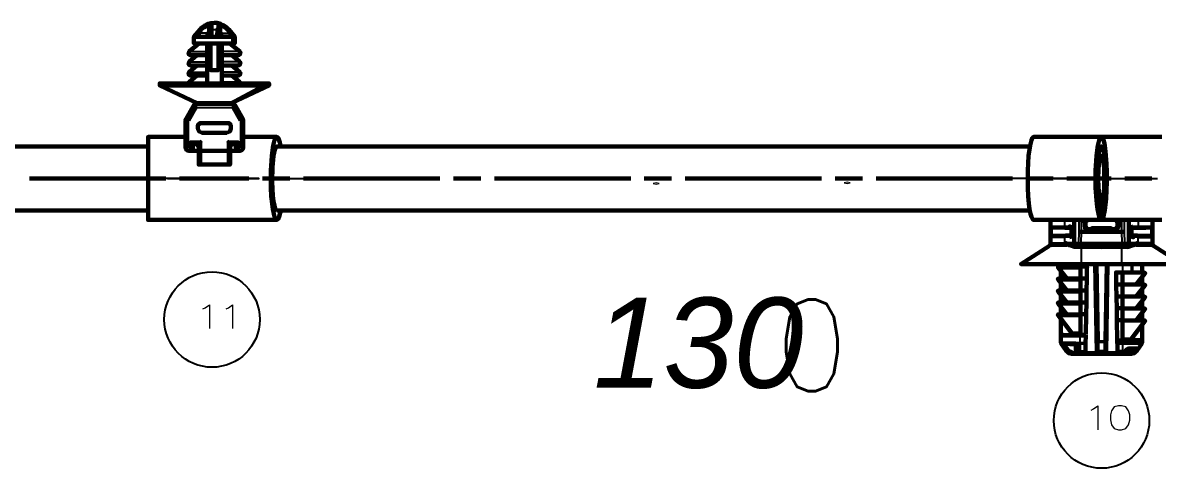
# Model space of a CAD drawing. Extents: x 0 to 174, y 0 to 33.
# Drawn here: x 61.283 to 64.563, y 8.082 to 9.368 of the extents above; entities that cross this region are included whole.
import ezdxf
from ezdxf.enums import TextEntityAlignment as Align

# ---------------------------------------------------------------- set-up
doc = ezdxf.new("R2010")
doc.units = 0
doc.layers.add('PDF2_문자', color=7, linetype='Continuous')
doc.layers.add('PDF2_형상', color=157, linetype='Continuous', true_color=0x405f80)
doc.layers.add('YOLO_TEXT', color=3, linetype='Continuous', true_color=0x008230)
doc.styles.add('OCR_LATIN', font='txt.shx')
doc.styles.add('PDF LucidaHandwriting Italic', font='ariali.ttf')

msp = doc.modelspace()

# ---------------------------------------------------------------- linework, layer by layer
at = {"layer": 'PDF2_형상', "lineweight": 70}
for points in [[(61.7954, 9.3485), (61.7779, 9.3276), (61.7779, 9.3083), (61.8886, 9.3083), (61.8958, 9.3083), (61.8958, 9.3276), (61.8783, 9.3485)], [(61.7963, 9.3485), (61.7814, 9.3311), (61.7803, 9.3292), (61.7801, 9.3283), (61.7803, 9.3281), (61.7806, 9.3278), (61.7812, 9.3276)], [(61.8783, 9.3486), (61.8714, 9.3554), (61.8633, 9.361), (61.8543, 9.365), (61.8449, 9.3674), (61.8368, 9.3679), (61.8271, 9.3669), (61.8176, 9.3643), (61.8089, 9.3601), (61.801, 9.3543), (61.7954, 9.3486)], [(61.8136, 9.3276), (61.8146, 9.3279), (61.8151, 9.3283), (61.8161, 9.3299), (61.8171, 9.3332), (61.8175, 9.3374), (61.8229, 9.3374), (61.8233, 9.3374), (61.8175, 9.3374), (61.8168, 9.3319), (61.8163, 9.3304), (61.8153, 9.3286), (61.8136, 9.3276), (61.8174, 9.3285), (61.8204, 9.3306), (61.8226, 9.3336), (61.8233, 9.3374), (61.8233, 9.3449), (61.8233, 9.3574), (61.8232, 9.3583), (61.8228, 9.359), (61.8221, 9.3594), (61.8217, 9.3594), (61.8197, 9.3589), (61.8175, 9.3574)], [(61.8172, 9.3276), (61.821, 9.3281), (61.825, 9.3292), (61.8285, 9.3311), (61.8282, 9.3485), (61.8282, 9.3626), (61.8247, 9.3608), (61.8236, 9.3592), (61.8233, 9.3574)], [(61.8231, 9.3585), (61.8235, 9.359), (61.8236, 9.3592)], [(61.8564, 9.3276), (61.851, 9.3283), (61.8453, 9.3311), (61.8456, 9.3485), (61.849, 9.3472), (61.85, 9.3461), (61.8504, 9.3449)], [(61.8456, 9.3626), (61.849, 9.3608), (61.85, 9.3592), (61.8504, 9.3574)], [(61.8503, 9.3583), (61.8503, 9.3586), (61.8506, 9.3589), (61.8508, 9.3589)], [(61.86, 9.3276), (61.8564, 9.3285), (61.8532, 9.3306), (61.8511, 9.3336), (61.8504, 9.3374), (61.8504, 9.3449), (61.8504, 9.3574), (61.8507, 9.3588), (61.8514, 9.3593), (61.8521, 9.3594), (61.8542, 9.3588)], [(61.8774, 9.3485), (61.8922, 9.3311), (61.8933, 9.3292), (61.8935, 9.3283), (61.8933, 9.3281), (61.8931, 9.3278), (61.8925, 9.3276)], [(61.8958, 9.3276), (61.8951, 9.3276), (61.8925, 9.3276), (61.8886, 9.3276), (61.8564, 9.3276), (61.8453, 9.3276), (61.8285, 9.3276), (61.8172, 9.3276), (61.7812, 9.3276), (61.7785, 9.3276), (61.7779, 9.3276)], [(61.8453, 9.3311), (61.8465, 9.3315), (61.8481, 9.3324), (61.8493, 9.3338), (61.8501, 9.3356), (61.8504, 9.3374), (61.8508, 9.3374), (61.8561, 9.3374), (61.8565, 9.3332), (61.8575, 9.3299), (61.8586, 9.3283), (61.8592, 9.3279), (61.86, 9.3276), (61.8583, 9.3286), (61.8574, 9.3304), (61.8568, 9.3319), (61.8561, 9.3374)], [(61.7921, 9.3083), (61.7635, 9.2844), (61.7622, 9.2769), (61.7672, 9.2742), (61.8154, 9.2742)], [(61.8156, 9.2742), (61.8156, 9.2814), (61.8156, 9.2844), (61.8156, 9.3083)], [(61.8485, 9.3083), (61.8485, 9.2311), (61.8253, 9.2311), (61.8253, 9.3083)], [(61.8581, 9.3083), (61.8581, 9.2844), (61.8581, 9.2778), (61.8581, 9.2753), (61.8581, 9.2742), (61.8581, 9.2743)], [(61.8583, 9.2742), (61.9064, 9.2742), (61.9121, 9.279), (61.9101, 9.2844), (61.8815, 9.3083)], [(61.7864, 9.2742), (61.7635, 9.2549), (61.7622, 9.2475), (61.7672, 9.2447), (61.8154, 9.2447)], [(61.8156, 9.2447), (61.8156, 9.2521), (61.8156, 9.2549), (61.8156, 9.2743)], [(61.8581, 9.2742), (61.8581, 9.2549), (61.8581, 9.2483), (61.8581, 9.2457), (61.8581, 9.2447), (61.8581, 9.2254), (61.8581, 9.2189), (61.8581, 9.2163), (61.8581, 9.2151), (61.8581, 9.2153), (61.8581, 9.196)], [(61.8583, 9.2447), (61.9064, 9.2447), (61.9121, 9.2496), (61.9101, 9.2549), (61.8872, 9.2742)], [(61.7615, 9.1925), (61.7635, 9.196), (61.7864, 9.2151)], [(61.7864, 9.2447), (61.7635, 9.2254), (61.7622, 9.2181), (61.7672, 9.2151), (61.8154, 9.2151)], [(61.8156, 9.2153), (61.8156, 9.2151), (61.8156, 9.2153), (61.8156, 9.2254), (61.8156, 9.2449)], [(61.8156, 9.196), (61.8156, 9.2154)], [(61.8583, 9.2151), (61.9064, 9.2151), (61.9121, 9.22), (61.9101, 9.2254), (61.8872, 9.2447)], [(61.9121, 9.1925), (61.9101, 9.196), (61.8872, 9.2151)], [(61.8861, 9.1353), (61.9946, 9.1868), (61.9946, 9.1925), (61.9753, 9.1925), (61.6792, 9.1925), (61.6792, 9.1868), (61.7875, 9.1353)], [(61.6792, 9.1868), (61.9753, 9.1868), (61.9946, 9.1868)], [(61.761, 9.0136), (61.7547, 9.0143), (61.754, 9.0146), (61.7539, 9.0149), (61.7538, 9.015), (61.7538, 9.0213), (61.7538, 9.0271), (61.7538, 9.0765), (61.7538, 9.0858), (61.755, 9.0907), (61.7753, 9.1258), (61.7781, 9.1304), (61.7786, 9.1313), (61.7864, 9.1353), (61.8874, 9.1353), (61.8883, 9.1353), (61.8957, 9.1304), (61.8983, 9.1258), (61.9186, 9.0907), (61.92, 9.0858), (61.92, 9.0765), (61.92, 9.0271), (61.92, 9.0213), (61.92, 9.015)], [(61.7617, 9.0868), (61.7821, 9.1219), (61.7826, 9.1226), (61.7838, 9.1231)], [(61.89, 9.1231), (61.8908, 9.1228), (61.8917, 9.1219), (61.9119, 9.0868)], [(61.7538, 9.0381), (61.6451, 9.0381), (61.6451, 8.7988), (61.8368, 8.7988), (62.0171, 8.7988)], [(61.7614, 9.0271), (61.7538, 9.0271), (61.7538, 9.0213), (61.7614, 9.0213)], [(61.7694, 9.0213), (61.7672, 9.0213), (61.7678, 9.0136)], [(61.7818, 9.0174), (61.7808, 9.0174), (61.7779, 9.0165), (61.7757, 9.0144), (61.775, 9.0115), (61.7757, 9.0144), (61.7779, 9.0165), (61.7808, 9.0174), (61.7782, 9.0187), (61.7754, 9.0169), (61.7736, 9.0142), (61.7749, 9.0118), (61.775, 9.0115), (61.775, 9.0078)], [(61.9083, 8.9981), (61.9047, 8.9987), (61.9017, 9.0008), (61.8994, 9.004), (61.8987, 9.0078), (61.8987, 9.0115), (61.9001, 9.0142), (61.8983, 9.0169), (61.8956, 9.0187), (61.8932, 9.0175), (61.8929, 9.0174), (61.8919, 9.0174), (61.8882, 9.0167), (61.8851, 9.0146), (61.8831, 9.0114), (61.8822, 9.0078), (61.8822, 8.9583), (61.8746, 8.9583), (61.7992, 8.9583), (61.7914, 8.9583), (61.7914, 9.0078), (61.7901, 9.0125), (61.7865, 9.0161), (61.7818, 9.0174), (61.7992, 9.0251)], [(61.8919, 9.0174), (61.8746, 9.0251)], [(61.9042, 9.0213), (61.9064, 9.0213), (61.906, 9.0136)], [(62.0283, 8.8262), (62.0282, 8.826), (62.0242, 8.8087), (62.0206, 8.8011), (62.019, 8.7994), (62.0182, 8.7989), (62.0174, 8.7988), (62.0167, 8.7988), (62.0158, 8.799), (62.015, 8.7996), (62.0131, 8.8019), (62.0106, 8.8075), (62.0081, 8.8158), (62.0054, 8.8293), (62.0032, 8.8461), (62.0012, 8.8675), (62.0001, 8.8911), (62, 8.941), (62.0025, 8.9839), (62.0064, 9.0132), (62.0106, 9.0293), (62.014, 9.0362), (62.0156, 9.0376), (62.0164, 9.0381), (62.0171, 9.0381), (61.92, 9.0381)], [(62.0283, 9.0106), (62.0258, 9.0222), (62.0232, 9.0308), (62.021, 9.0353), (62.019, 9.0374), (62.0171, 9.0381)], [(64.5733, 9.0381), (64.3986, 9.0381), (64.2029, 9.0381), (64.2021, 9.0381), (64.2014, 9.0376), (64.1997, 9.0362), (64.1962, 9.0293), (64.1922, 9.0132), (64.1882, 8.9839), (64.1857, 8.941), (64.1858, 8.8911), (64.1871, 8.8675), (64.1889, 8.8461), (64.1911, 8.8293), (64.1939, 8.8158), (64.1962, 8.8075), (64.1989, 8.8019), (64.2007, 8.7996), (64.2029, 8.7988), (64.3986, 8.7988), (64.5733, 8.7988)], [(61.645, 9.0106), (59.6736, 9.0106)], [(61.7538, 9.015), (61.7538, 9.0078), (61.7547, 9.0035), (61.7574, 9.0001), (61.7603, 8.9986), (61.7633, 8.9981), (61.7647, 8.9981), (61.7653, 8.9981), (61.7688, 8.9986), (61.7718, 9.0006), (61.7742, 9.0038), (61.775, 9.0078), (61.775, 9.0076), (61.7749, 9.0075), (61.7747, 9.0074), (61.7742, 9.0072), (61.7693, 9.0067), (61.7678, 9.0136), (61.7736, 9.0142)], [(61.7538, 9.0078), (61.7538, 9.0076), (61.7538, 9.0075), (61.754, 9.0074), (61.7544, 9.0072), (61.7593, 9.0067)], [(61.7653, 8.9981), (61.7653, 9.0011)], [(61.8987, 9.0078), (61.8987, 9.0076), (61.8987, 9.0075), (61.8989, 9.0074), (61.8994, 9.0072), (61.9043, 9.0067), (61.906, 9.0136), (61.9001, 9.0142)], [(61.9143, 9.0067), (61.9192, 9.0072), (61.9197, 9.0074), (61.9199, 9.0075), (61.92, 9.0076), (61.92, 9.0078), (61.9189, 9.0032), (61.9157, 8.9997), (61.9122, 8.9982), (61.9103, 8.9981), (61.909, 8.9981), (61.9083, 8.9981), (61.9083, 8.9985), (61.9083, 9.0011)], [(61.9126, 9.0136), (61.919, 9.0143), (61.9197, 9.0146), (61.9199, 9.0149), (61.92, 9.015), (61.92, 9.0078)], [(62.0171, 9.0106), (62.0164, 9.0104), (62.0157, 9.0101), (62.0143, 9.0085), (62.0111, 9.0011), (62.0076, 8.9835), (62.0046, 8.9521), (62.0038, 8.9097), (62.0044, 8.8881), (62.0058, 8.8682), (62.0078, 8.8524), (62.0101, 8.8399), (62.0122, 8.8326), (62.0142, 8.8285), (62.0157, 8.8268), (62.0171, 8.8262)], [(64.1917, 9.0106), (62.0172, 9.0106)], [(59.6736, 8.8262), (61.645, 8.8262)], [(62.0172, 8.8262), (64.1917, 8.8262)], [(64.2488, 8.7236), (64.166, 8.671), (64.3396, 8.671), (64.4576, 8.671), (64.6313, 8.671), (64.5485, 8.7236), (64.5463, 8.7278), (64.5463, 8.7329), (64.5463, 8.7961), (64.5458, 8.7988)], [(64.2514, 8.7988), (64.251, 8.7961), (64.251, 8.7329), (64.251, 8.7278), (64.2486, 8.7236)], [(64.3403, 8.7325), (64.3403, 8.7261), (64.3403, 8.7251), (64.3397, 8.7251), (64.3394, 8.7251), (64.3393, 8.7251), (64.3282, 8.7251), (64.3276, 8.7251), (64.3247, 8.7257), (64.3221, 8.7274), (64.3204, 8.7299), (64.3199, 8.7329), (64.3199, 8.7988)], [(64.4774, 8.7988), (64.4774, 8.7329), (64.4763, 8.729), (64.4735, 8.7261), (64.4696, 8.7251), (64.469, 8.7251), (64.4579, 8.7251), (64.4569, 8.7251), (64.3403, 8.7251)], [(64.3607, 8.7988), (64.3535, 8.7942), (64.3524, 8.7899), (64.3524, 8.781), (64.3565, 8.7735), (64.3612, 8.7722), (64.3687, 8.7722), (64.3697, 8.7731), (64.3697, 8.7733), (64.3699, 8.7739), (64.3703, 8.7743), (64.3707, 8.7746), (64.3712, 8.7747), (64.426, 8.7747), (64.4265, 8.7746), (64.4269, 8.7743), (64.4274, 8.7739), (64.4275, 8.7733), (64.4275, 8.7731), (64.4285, 8.7722), (64.436, 8.7722), (64.4435, 8.7764), (64.4449, 8.781), (64.4443, 8.7776), (64.4432, 8.7756), (64.4406, 8.7722), (64.4379, 8.7686), (64.436, 8.7643)], [(64.4449, 8.781), (64.4449, 8.7899), (64.4407, 8.7974), (64.4365, 8.7988)], [(64.2511, 8.7714), (64.2514, 8.7797), (64.2515, 8.7806), (64.2517, 8.781), (64.2521, 8.7812), (64.2528, 8.7788), (64.2544, 8.7771), (64.2569, 8.7764)], [(64.2558, 8.7714), (64.256, 8.7746), (64.2563, 8.7757), (64.2564, 8.7761), (64.2567, 8.7763), (64.2569, 8.7764), (64.2949, 8.7757), (64.2944, 8.7757), (64.2936, 8.7764), (64.2929, 8.7775), (64.2924, 8.7806)], [(64.3067, 8.7486), (64.3101, 8.75), (64.3117, 8.7526), (64.3128, 8.7586), (64.3121, 8.7586), (64.3122, 8.7586), (64.3169, 8.7586), (64.3164, 8.7565), (64.315, 8.7549), (64.3129, 8.7539), (64.3104, 8.7535), (64.2949, 8.7532), (64.271, 8.7528), (64.2599, 8.7526), (64.2569, 8.7526)], [(64.2949, 8.7757), (64.3104, 8.7754), (64.3093, 8.7757), (64.3082, 8.7764), (64.3071, 8.7782), (64.3067, 8.7803), (64.3101, 8.7789), (64.3117, 8.7763), (64.3128, 8.7704), (64.3124, 8.7704), (64.3122, 8.7704), (64.3121, 8.7704), (64.3169, 8.7704), (64.3163, 8.7728), (64.3143, 8.7744), (64.3104, 8.7754)], [(64.3121, 8.7704), (64.3121, 8.7586)], [(64.3188, 8.7586), (64.3194, 8.7503), (64.3197, 8.749), (64.3197, 8.7489), (64.3199, 8.7489)], [(64.3332, 8.7643), (64.3364, 8.7642), (64.3411, 8.764), (64.4561, 8.764), (64.4607, 8.7642), (64.464, 8.7643)], [(64.3612, 8.7643), (64.3588, 8.7696), (64.3571, 8.7718), (64.3542, 8.7753), (64.3531, 8.7774), (64.3524, 8.781)], [(64.3687, 8.7722), (64.3689, 8.7722), (64.369, 8.7722), (64.4281, 8.7722), (64.4285, 8.7722)], [(64.3986, 8.7703), (64.3854, 8.7703), (64.3854, 8.7722)], [(64.4132, 8.7722), (64.4132, 8.7703), (64.4122, 8.7703), (64.4111, 8.7703), (64.4096, 8.7703), (64.405, 8.7703), (64.4019, 8.7703), (64.3986, 8.7703), (64.3986, 8.7722)], [(64.4019, 8.7703), (64.4019, 8.7722)], [(64.405, 8.7703), (64.405, 8.7722)], [(64.4096, 8.7703), (64.4096, 8.7722)], [(64.4111, 8.7703), (64.4111, 8.7722)], [(64.4122, 8.7703), (64.4122, 8.7722)], [(64.4785, 8.7703), (64.4778, 8.7788), (64.4775, 8.7799), (64.4775, 8.78), (64.4774, 8.78)], [(64.4904, 8.7803), (64.4871, 8.7789), (64.4856, 8.7763), (64.4844, 8.7704), (64.485, 8.7704), (64.4803, 8.7704), (64.4807, 8.7724), (64.4822, 8.774), (64.4843, 8.775), (64.4867, 8.7754), (64.5024, 8.7757), (64.5254, 8.7761), (64.5336, 8.7763), (64.5388, 8.7763), (64.5403, 8.7764)], [(64.5024, 8.7532), (64.4867, 8.7535), (64.4879, 8.7532), (64.489, 8.7525), (64.4901, 8.7508), (64.4904, 8.7486), (64.4871, 8.75), (64.4856, 8.7526), (64.4844, 8.7586), (64.4849, 8.7586), (64.485, 8.7586), (64.4851, 8.7586), (64.4803, 8.7586), (64.481, 8.7561), (64.4829, 8.7544), (64.4867, 8.7535)], [(64.4851, 8.7586), (64.4851, 8.7704)], [(64.5414, 8.7575), (64.5413, 8.7543), (64.541, 8.7532), (64.5407, 8.7528), (64.5406, 8.7526), (64.5403, 8.7526), (64.5024, 8.7532), (64.5028, 8.7532), (64.5036, 8.7526), (64.5043, 8.7515), (64.5049, 8.7483)], [(64.3197, 8.7168), (64.3211, 8.7212), (64.321, 8.724), (64.3201, 8.7257), (64.3122, 8.7278), (64.3001, 8.7297), (64.2924, 8.7329)], [(64.2993, 8.7278), (64.2999, 8.7289), (64.3001, 8.7297), (64.3001, 8.7281), (64.2999, 8.7264), (64.2992, 8.7249), (64.2983, 8.7236)], [(64.3201, 8.7257), (64.3201, 8.7258), (64.3203, 8.7258), (64.3233, 8.7258), (64.3239, 8.7258), (64.3242, 8.7258), (64.3243, 8.7258), (64.3244, 8.7258)], [(64.3282, 8.7251), (64.3247, 8.7261), (64.3222, 8.729), (64.3212, 8.7329)], [(64.3986, 8.7161), (64.3986, 8.7251)], [(64.4569, 8.7251), (64.4569, 8.7325)], [(64.4576, 8.7251), (64.4576, 8.721), (64.4576, 8.7167)], [(64.469, 8.7251), (64.4717, 8.7257), (64.4739, 8.7274), (64.4754, 8.7299), (64.476, 8.7329)], [(64.4728, 8.7258), (64.4737, 8.7258), (64.4769, 8.7258), (64.4771, 8.7258), (64.4771, 8.7257), (64.4769, 8.7257)], [(64.4775, 8.7168), (64.4761, 8.7212), (64.4763, 8.724), (64.4769, 8.7257), (64.4861, 8.7281), (64.4971, 8.7297), (64.4971, 8.7281), (64.4974, 8.7264), (64.4989, 8.7236)], [(64.5049, 8.7329), (64.4971, 8.7297)], [(64.5451, 8.7476), (64.5444, 8.7501), (64.5428, 8.7519), (64.5403, 8.7526)], [(64.5408, 8.7529), (64.5413, 8.7525)], [(64.3376, 8.6636), (64.2742, 8.6636), (64.2737, 8.6635), (64.2733, 8.6633), (64.2731, 8.6631), (64.2729, 8.6626), (64.2728, 8.6624), (64.2728, 8.6618), (64.2732, 8.6611)], [(64.2981, 8.6292), (64.2732, 8.6611), (64.3376, 8.6611)], [(64.2815, 8.671), (64.2815, 8.6636)], [(64.3561, 8.6296), (64.3567, 8.6615), (64.3568, 8.6642), (64.3376, 8.6642), (64.3376, 8.6615), (64.3376, 8.6296), (64.3376, 8.6271), (64.3376, 8.5951), (64.3376, 8.5926), (64.3376, 8.5607), (64.3376, 8.5582), (64.3376, 8.5263), (64.3376, 8.5238), (64.3376, 8.4712), (64.3376, 8.4699)], [(64.3818, 8.671), (64.3857, 8.4494), (64.3857, 8.4481), (64.3861, 8.4232), (64.3861, 8.4194), (64.3865, 8.4182), (64.3874, 8.4169), (64.389, 8.4158), (64.3911, 8.4156)], [(64.411, 8.4194), (64.4111, 8.4232), (64.4115, 8.4481), (64.4115, 8.4494), (64.4154, 8.671)], [(64.5157, 8.6464), (64.5157, 8.671)], [(64.3376, 8.6292), (64.2742, 8.6292), (64.2737, 8.629), (64.2733, 8.6289), (64.2731, 8.6286), (64.2729, 8.6282), (64.2728, 8.6278), (64.2728, 8.6274), (64.2732, 8.6267)], [(64.2981, 8.5947), (64.2732, 8.6267), (64.3376, 8.6267)], [(64.2815, 8.6504), (64.2815, 8.6292)], [(64.3556, 8.5951), (64.3561, 8.6271), (64.3561, 8.6296), (64.3376, 8.6296)], [(64.4442, 8.4526), (64.4442, 8.454), (64.4432, 8.5065), (64.4432, 8.509), (64.4426, 8.541), (64.4425, 8.5435), (64.4596, 8.5435), (64.4596, 8.5754), (64.4596, 8.5779), (64.4596, 8.6099), (64.4596, 8.6124), (64.4596, 8.6443), (64.4596, 8.6469), (64.4408, 8.6469), (64.4408, 8.6443), (64.4414, 8.6124)], [(64.4992, 8.6119), (64.524, 8.6439), (64.5243, 8.6442), (64.5244, 8.6446), (64.5244, 8.645), (64.5243, 8.6454), (64.524, 8.6458), (64.5237, 8.6461), (64.5235, 8.6463), (64.5231, 8.6464), (64.4596, 8.6464)], [(64.5157, 8.6119), (64.5157, 8.6332)], [(64.3376, 8.5947), (64.2742, 8.5947), (64.2737, 8.5946), (64.2733, 8.5944), (64.2731, 8.5942), (64.2729, 8.5938), (64.2728, 8.5933), (64.2728, 8.5929), (64.2732, 8.5922)], [(64.2981, 8.5603), (64.2732, 8.5922), (64.3376, 8.5922)], [(64.2815, 8.616), (64.2815, 8.5947)], [(64.355, 8.5607), (64.3556, 8.5926), (64.3556, 8.5951), (64.3376, 8.5951)], [(64.4596, 8.6124), (64.4414, 8.6124), (64.4414, 8.6099), (64.4419, 8.5779)], [(64.4992, 8.5775), (64.524, 8.6094), (64.5243, 8.6097), (64.5244, 8.6101), (64.5244, 8.6106), (64.5243, 8.611), (64.524, 8.6114), (64.5237, 8.6117), (64.5231, 8.6119), (64.4596, 8.6119)], [(64.5157, 8.5775), (64.5157, 8.5987)], [(64.3376, 8.5603), (64.2742, 8.5603), (64.2737, 8.5601), (64.2733, 8.56), (64.2731, 8.5597), (64.2729, 8.5593), (64.2728, 8.5589), (64.2728, 8.5585), (64.2732, 8.5578)], [(64.2815, 8.5815), (64.2815, 8.5603)], [(64.3543, 8.5263), (64.3549, 8.5582), (64.355, 8.5607), (64.3376, 8.5607)], [(64.4596, 8.5779), (64.4419, 8.5779), (64.4419, 8.5754), (64.4425, 8.5435)], [(64.4992, 8.5431), (64.524, 8.575), (64.5243, 8.5753), (64.5244, 8.5757), (64.5244, 8.5761), (64.5243, 8.5765), (64.524, 8.5769), (64.5237, 8.5772), (64.5231, 8.5775), (64.4596, 8.5775)], [(64.5157, 8.5431), (64.5157, 8.5643)], [(64.2981, 8.5258), (64.2732, 8.5578), (64.3376, 8.5578)], [(64.2815, 8.5471), (64.2815, 8.5258)], [(64.4596, 8.5435), (64.4596, 8.541), (64.4596, 8.509), (64.4432, 8.509)], [(64.4992, 8.5086), (64.524, 8.5406), (64.5243, 8.5408), (64.5244, 8.5412), (64.5244, 8.5417), (64.5243, 8.5421), (64.524, 8.5425), (64.5237, 8.5428), (64.5231, 8.5431), (64.4596, 8.5431)], [(64.5157, 8.5086), (64.5157, 8.5299)], [(64.3376, 8.5258), (64.2742, 8.5258), (64.2737, 8.5257), (64.2733, 8.5256), (64.2731, 8.5253), (64.2729, 8.5249), (64.2728, 8.5244), (64.2728, 8.524), (64.2732, 8.5233)], [(64.3376, 8.4707), (64.3137, 8.4706), (64.3136, 8.4712), (64.3133, 8.4718), (64.2732, 8.5233), (64.3376, 8.5233)], [(64.3236, 8.4399), (64.3244, 8.4392), (64.3253, 8.4378), (64.3258, 8.4358), (64.3258, 8.4233), (64.3258, 8.4203), (64.3258, 8.4185), (64.3258, 8.4171), (64.3261, 8.4151), (64.3272, 8.4136), (64.3287, 8.4125), (64.3307, 8.4121), (64.321, 8.4121), (64.3144, 8.4121), (64.3124, 8.4121), (64.3035, 8.4143), (64.2963, 8.4206), (64.2828, 8.4397), (64.2815, 8.444), (64.2815, 8.5126)], [(64.3533, 8.4699), (64.3533, 8.4712), (64.3543, 8.5238), (64.3543, 8.5263), (64.3376, 8.5263)], [(64.4596, 8.509), (64.4596, 8.5065), (64.4596, 8.454), (64.4596, 8.4526)], [(64.4596, 8.4535), (64.4835, 8.4533), (64.4839, 8.4546), (64.524, 8.5061), (64.5243, 8.5064), (64.5244, 8.5068), (64.5244, 8.5072), (64.5243, 8.5076), (64.524, 8.5081), (64.5237, 8.5083), (64.5235, 8.5085), (64.5231, 8.5086), (64.4596, 8.5086)], [(64.5157, 8.4954), (64.5157, 8.444), (64.5144, 8.4397), (64.501, 8.4206), (64.494, 8.4144), (64.4849, 8.4121), (64.4828, 8.4121), (64.4763, 8.4121), (64.4689, 8.4121)], [(64.3533, 8.4653), (64.3367, 8.4653), (64.285, 8.4653), (64.2842, 8.4665), (64.2838, 8.4701), (64.2818, 8.4701), (64.2822, 8.4644), (64.2828, 8.4633), (64.2835, 8.4647), (64.2842, 8.4651), (64.285, 8.4653), (64.2839, 8.4682), (64.2838, 8.4701), (64.2818, 8.4701)], [(64.2835, 8.4654), (64.2857, 8.4658)], [(64.3096, 8.4657), (64.3097, 8.4654), (64.3097, 8.4653), (64.3099, 8.4653), (64.3096, 8.4657), (64.3078, 8.4701)], [(64.3094, 8.4657), (64.311, 8.4656)], [(64.3125, 8.4682), (64.3124, 8.4671), (64.3118, 8.4661), (64.3108, 8.4656), (64.3099, 8.4653)], [(64.4665, 8.4121), (64.4669, 8.4146), (64.4671, 8.4161), (64.4701, 8.4174), (64.4711, 8.4186), (64.4714, 8.42), (64.4714, 8.4171), (64.4708, 8.4146), (64.469, 8.4128), (64.4665, 8.4121), (64.4606, 8.4121), (64.4449, 8.4121), (64.416, 8.4121), (64.4106, 8.4121), (64.4078, 8.4125), (64.4071, 8.4129), (64.4064, 8.4139), (64.4061, 8.4156), (64.4064, 8.4139), (64.4071, 8.4129), (64.4079, 8.4124), (64.4106, 8.4121), (64.3867, 8.4121), (64.3894, 8.4125), (64.3901, 8.4129), (64.3908, 8.4139), (64.3911, 8.4156), (64.3908, 8.4139), (64.3901, 8.4129), (64.3892, 8.4124), (64.3867, 8.4121), (64.3813, 8.4121), (64.3524, 8.4121), (64.3524, 8.4124), (64.3525, 8.4206), (64.3528, 8.4397), (64.3529, 8.444), (64.3532, 8.4633), (64.3533, 8.4653), (64.3533, 8.4682)], [(64.2978, 8.4206), (64.2885, 8.4332), (64.2844, 8.4397)], [(64.3144, 8.4171), (64.3097, 8.4176), (64.3053, 8.4197), (64.3015, 8.4233), (64.2924, 8.436), (64.2882, 8.4393)], [(64.2903, 8.441), (64.3208, 8.4407), (64.3206, 8.4408), (64.3204, 8.441), (64.3201, 8.4414), (64.3197, 8.4425), (64.3194, 8.4457)], [(64.3208, 8.4407), (64.3236, 8.4399), (64.3235, 8.44), (64.3235, 8.4401), (64.3236, 8.4406), (64.3253, 8.444)], [(64.3244, 8.4392), (64.3246, 8.439), (64.325, 8.4389), (64.3257, 8.439), (64.3272, 8.4397), (64.3289, 8.4376), (64.3299, 8.4351), (64.3301, 8.4329), (64.3274, 8.4337), (64.3264, 8.4344), (64.326, 8.4351), (64.3258, 8.4358)], [(64.3301, 8.4329), (64.33, 8.4206)], [(64.3906, 8.4496), (64.3857, 8.4494)], [(64.3906, 8.4454), (64.3871, 8.4461), (64.3861, 8.4471), (64.3857, 8.4481)], [(64.4442, 8.4525), (64.4442, 8.4496), (64.4606, 8.4496), (64.5122, 8.4496), (64.5129, 8.4508), (64.5135, 8.4543), (64.5154, 8.4543), (64.5135, 8.4543), (64.5132, 8.4524), (64.5122, 8.4496), (64.5131, 8.4493), (64.5138, 8.449), (64.5144, 8.4475), (64.5153, 8.451), (64.5154, 8.4543)], [(64.4442, 8.4496), (64.4443, 8.4475), (64.4443, 8.444), (64.4444, 8.4397), (64.4447, 8.4206), (64.4449, 8.4157), (64.4449, 8.4139), (64.4449, 8.4128), (64.4449, 8.4124), (64.4449, 8.4122), (64.4449, 8.4121)], [(64.4874, 8.4496), (64.4862, 8.4497), (64.4854, 8.4504), (64.4849, 8.4514), (64.4846, 8.4525)], [(64.4876, 8.4499), (64.4874, 8.4496), (64.4875, 8.4496), (64.4876, 8.4499), (64.4894, 8.4544)], [(64.5153, 8.4506), (64.515, 8.4518), (64.5143, 8.4526)], [(64.3524, 8.4121), (64.3367, 8.4121), (64.3307, 8.4121), (64.3301, 8.4156), (64.33, 8.4206), (64.3272, 8.4213), (64.3264, 8.4221), (64.326, 8.4226), (64.3258, 8.4233)], [(64.3261, 8.4153), (64.3279, 8.4131), (64.3306, 8.4122)], [(64.384, 8.4169), (64.3813, 8.4171)], [(64.391, 8.4206), (64.3879, 8.4211), (64.3868, 8.4218), (64.3863, 8.4228), (64.3861, 8.4232)], [(64.416, 8.4171), (64.4132, 8.4169)], [(64.4668, 8.4121), (64.4685, 8.4125), (64.4708, 8.4147), (64.4714, 8.4165)], [(64.4714, 8.42), (64.4717, 8.4217), (64.4715, 8.4214), (64.471, 8.4208), (64.4701, 8.4206), (64.4678, 8.4206), (64.4685, 8.4219), (64.471, 8.4247), (64.474, 8.4264), (64.4778, 8.4271), (64.4772, 8.4257), (64.4769, 8.4253), (64.4765, 8.425), (64.4763, 8.425)], [(64.4717, 8.4217), (64.4725, 8.4231), (64.4746, 8.4246), (64.4763, 8.425), (64.4914, 8.4251), (64.4967, 8.4251), (64.4975, 8.4251), (64.4978, 8.425), (64.4979, 8.4249), (64.4981, 8.4246), (64.4981, 8.4244), (64.4978, 8.424), (64.4965, 8.4226), (64.4956, 8.4218), (64.4925, 8.4201), (64.4869, 8.4175), (64.4828, 8.4171)], [(64.4778, 8.4271), (64.5003, 8.4272)], [(64.4967, 8.4251), (64.4988, 8.4257), (64.5003, 8.4272), (64.501, 8.4271), (64.5014, 8.4269), (64.5017, 8.4265), (64.5017, 8.4261), (64.5015, 8.4249), (64.5004, 8.4224), (64.4993, 8.4206), (64.499, 8.4204), (64.4985, 8.4206), (64.4956, 8.4218)], [(64.4978, 8.4253), (64.4972, 8.4251)]]:
    msp.add_lwpolyline(points, dxfattribs=at)
at = {"layer": 'PDF2_형상', "lineweight": 35}
for points in [[(61.7943, 9.3374), (61.8007, 9.3449), (61.8017, 9.346), (61.809, 9.3525), (61.8175, 9.3574), (61.8175, 9.3374)], [(61.8794, 9.3374), (61.8731, 9.3449), (61.866, 9.3515), (61.8576, 9.3567), (61.8561, 9.3574), (61.8561, 9.3374)], [(61.89, 9.1306), (61.8874, 9.1351), (61.7864, 9.1351), (61.7838, 9.1306)], [(64.2558, 8.7714), (64.2511, 8.7714), (64.2511, 8.7575), (64.2558, 8.7575)], [(64.5414, 8.7575), (64.5461, 8.7575), (64.5461, 8.7714), (64.5414, 8.7714)]]:
    msp.add_lwpolyline(points, close=True, dxfattribs=at)
for points in [[(61.7954, 9.3485), (61.7963, 9.3485), (61.8007, 9.3449)], [(61.8175, 9.3574), (61.816, 9.3608), (61.8154, 9.3619), (61.8153, 9.3625), (61.8151, 9.3626), (61.8067, 9.3578), (61.799, 9.3515), (61.7963, 9.3486)], [(61.8282, 9.3626), (61.8279, 9.3636), (61.8275, 9.364), (61.8267, 9.3646), (61.8238, 9.3649), (61.8192, 9.364), (61.8151, 9.3626)], [(61.8233, 9.3449), (61.8236, 9.3461), (61.8247, 9.3472), (61.8282, 9.3485), (61.8456, 9.3485), (61.8456, 9.3626), (61.846, 9.3639), (61.8465, 9.3644), (61.8485, 9.3649), (61.8542, 9.3642), (61.8543, 9.3639), (61.8546, 9.3631), (61.8542, 9.3588), (61.8561, 9.3574), (61.8585, 9.3626), (61.8622, 9.3608), (61.8704, 9.3554), (61.8774, 9.3486)], [(61.8585, 9.3626), (61.8542, 9.3642), (61.8456, 9.3669), (61.8368, 9.3679)], [(61.8731, 9.3449), (61.8774, 9.3485), (61.8783, 9.3485)], [(61.7814, 9.3311), (61.7943, 9.3374), (61.7943, 9.3276)], [(61.8233, 9.3374), (61.8244, 9.3336), (61.8269, 9.3315), (61.8285, 9.3311)], [(61.8922, 9.3311), (61.8794, 9.3374), (61.8794, 9.3276)], [(61.8886, 9.3083), (61.8886, 9.3276)], [(61.7635, 9.2844), (61.8156, 9.2844)], [(61.9101, 9.2844), (61.8581, 9.2844)], [(61.7635, 9.2549), (61.8156, 9.2549)], [(61.9101, 9.2549), (61.8581, 9.2549)], [(61.7635, 9.2254), (61.8156, 9.2254)], [(61.9101, 9.2254), (61.8581, 9.2254)], [(61.7635, 9.196), (61.8156, 9.196)], [(61.9101, 9.196), (61.8581, 9.196)], [(61.9753, 9.1925), (61.9753, 9.1868), (61.8801, 9.1353)], [(61.7821, 9.1219), (61.7763, 9.1254), (61.7753, 9.1258), (61.7792, 9.1296), (61.7838, 9.1306), (61.7838, 9.1231), (61.89, 9.1231), (61.89, 9.1306), (61.8942, 9.1297), (61.8975, 9.1272), (61.8983, 9.1258), (61.8978, 9.1256), (61.8917, 9.1219)], [(61.7864, 9.1353), (61.7864, 9.1351), (61.7839, 9.1349), (61.7815, 9.1339), (61.7796, 9.1325), (61.7781, 9.1304)], [(61.8957, 9.1304), (61.8942, 9.1325), (61.8922, 9.1339), (61.8899, 9.1349), (61.8874, 9.1351), (61.8874, 9.1353)], [(61.7538, 9.0858), (61.7614, 9.0858)], [(61.755, 9.0907), (61.7617, 9.0868), (61.7614, 9.0858), (61.7614, 9.0271), (61.7614, 9.0213)], [(61.9186, 9.0907), (61.9119, 9.0868), (61.9122, 9.0858)], [(61.92, 9.0858), (61.9122, 9.0858), (61.9122, 9.0271), (61.92, 9.0271)], [(61.7992, 8.9583), (61.7992, 9.0251), (61.7672, 9.0251), (61.7694, 9.0213), (61.7711, 9.0229), (61.7672, 9.0251), (61.7672, 9.0213), (61.7614, 9.0213), (61.761, 9.0136)], [(61.7694, 9.0213), (61.7736, 9.0142)], [(61.7711, 9.0229), (61.7782, 9.0187)], [(61.7992, 9.0251), (61.7914, 9.0078)], [(61.9025, 9.0229), (61.9064, 9.0251), (61.8746, 9.0251), (61.8746, 8.9583)], [(61.8822, 9.0078), (61.8746, 9.0251)], [(61.8956, 9.0187), (61.9025, 9.0229), (61.9042, 9.0213), (61.9064, 9.0251), (61.9064, 9.0213), (61.9122, 9.0213), (61.92, 9.0213)], [(61.9042, 9.0213), (61.9001, 9.0142)], [(61.9122, 9.0271), (61.9122, 9.0213), (61.9126, 9.0136)], [(61.7678, 9.0136), (61.761, 9.0136), (61.7593, 9.0067), (61.759, 9.0058), (61.7592, 9.0038), (61.7599, 9.0025), (61.7626, 9.0013), (61.7633, 9.0011), (61.7633, 8.9981)], [(61.7633, 9.0011), (61.7653, 9.0011), (61.7671, 9.0014), (61.769, 9.0028), (61.7697, 9.0047), (61.7693, 9.0067)], [(61.9103, 8.9981), (61.9103, 9.0011), (61.9083, 9.0011), (61.9067, 9.0014), (61.9047, 9.0028), (61.9039, 9.0047), (61.9043, 9.0067)], [(61.906, 9.0136), (61.9126, 9.0136), (61.9143, 9.0067), (61.9146, 9.0058), (61.9146, 9.0038), (61.9138, 9.0025), (61.9111, 9.0013), (61.9103, 9.0011)], [(64.251, 8.7961), (64.2924, 8.7961), (64.3199, 8.7961)], [(64.2521, 8.7812), (64.2924, 8.7806), (64.2924, 8.7961), (64.2924, 8.7974), (64.2925, 8.7988)], [(64.3332, 8.7988), (64.3332, 8.7643), (64.3324, 8.7329), (64.3212, 8.7329), (64.3199, 8.7329), (64.2924, 8.7329), (64.2993, 8.7278)], [(64.3212, 8.7329), (64.3212, 8.7988)], [(64.4561, 8.7988), (64.4561, 8.764), (64.4569, 8.7325), (64.3403, 8.7325), (64.3411, 8.764), (64.3411, 8.7988)], [(64.3464, 8.7899), (64.3468, 8.7933), (64.3499, 8.7993)], [(64.3524, 8.7899), (64.3464, 8.7899), (64.3464, 8.781), (64.3479, 8.7744), (64.3518, 8.7693), (64.3554, 8.7667), (64.3612, 8.7643)], [(64.4449, 8.7899), (64.4508, 8.7899), (64.4508, 8.781), (64.4494, 8.7749), (64.446, 8.7699), (64.4414, 8.7665), (64.436, 8.7643)], [(64.4478, 8.7989), (64.4494, 8.7961), (64.4508, 8.7899)], [(64.464, 8.7988), (64.464, 8.7643), (64.4649, 8.7329), (64.4569, 8.7325)], [(64.476, 8.7329), (64.476, 8.7988)], [(64.5047, 8.7988), (64.5049, 8.7974), (64.5049, 8.7961), (64.4774, 8.7961)], [(64.5463, 8.7961), (64.5049, 8.7961), (64.5049, 8.7806), (64.5451, 8.7812), (64.546, 8.7785), (64.5461, 8.7714)], [(64.251, 8.7329), (64.2924, 8.7329), (64.2924, 8.7483), (64.2521, 8.7476), (64.2512, 8.7504), (64.2511, 8.7575)], [(64.2521, 8.7476), (64.2528, 8.7501), (64.2544, 8.7519), (64.2569, 8.7526), (64.2567, 8.7526), (64.2564, 8.7528), (64.2563, 8.7532), (64.256, 8.7543), (64.2558, 8.7575)], [(64.2924, 8.7806), (64.3067, 8.7803)], [(64.3128, 8.7704), (64.3128, 8.7586)], [(64.3199, 8.78), (64.3197, 8.78), (64.3197, 8.7799), (64.3194, 8.7788), (64.3188, 8.7703), (64.3188, 8.7586)], [(64.3199, 8.78), (64.3199, 8.78)], [(64.3524, 8.781), (64.3515, 8.781), (64.3464, 8.781)], [(64.436, 8.7722), (64.436, 8.7643), (64.3612, 8.7643), (64.3612, 8.7722)], [(64.369, 8.7722), (64.37, 8.7725), (64.3704, 8.7728), (64.371, 8.7735), (64.3712, 8.7744), (64.3712, 8.7747)], [(64.3712, 8.7744), (64.3703, 8.774), (64.3697, 8.7731)], [(64.426, 8.7747), (64.426, 8.7744), (64.4269, 8.774), (64.4275, 8.7731)], [(64.426, 8.7744), (64.4262, 8.7733), (64.4271, 8.7725), (64.4281, 8.7722)], [(64.4449, 8.781), (64.4453, 8.781), (64.4508, 8.781)], [(64.4774, 8.78), (64.4774, 8.78)], [(64.4774, 8.7489), (64.4775, 8.7489), (64.4775, 8.749), (64.4778, 8.7503), (64.4785, 8.7586), (64.4785, 8.7703)], [(64.4844, 8.7586), (64.4844, 8.7704)], [(64.4867, 8.7754), (64.4879, 8.7757), (64.489, 8.7764), (64.4901, 8.7782), (64.4904, 8.7803), (64.5049, 8.7806), (64.5043, 8.7775), (64.5036, 8.7764), (64.5028, 8.7757), (64.5024, 8.7757)], [(64.4971, 8.7297), (64.4979, 8.7278), (64.5049, 8.7329), (64.5049, 8.7483), (64.5451, 8.7476), (64.5454, 8.7479), (64.5457, 8.7483), (64.5458, 8.7493), (64.5461, 8.7575)], [(64.5451, 8.7812), (64.5444, 8.7788), (64.5428, 8.7771), (64.5403, 8.7764), (64.5406, 8.7763), (64.5407, 8.7761), (64.541, 8.7757), (64.5413, 8.7746), (64.5414, 8.7714)], [(64.2488, 8.7236), (64.2983, 8.7236), (64.299, 8.7254), (64.2993, 8.7278), (64.251, 8.7278)], [(64.3104, 8.7535), (64.3093, 8.7532), (64.3082, 8.7525), (64.3071, 8.7508), (64.3067, 8.7486), (64.2924, 8.7483), (64.2929, 8.7515), (64.2936, 8.7526), (64.2944, 8.7532), (64.2949, 8.7532)], [(64.3396, 8.7167), (64.3197, 8.7168), (64.309, 8.7207), (64.2983, 8.7236)], [(64.3199, 8.7489), (64.3199, 8.7489)], [(64.3393, 8.7251), (64.3367, 8.7257), (64.3344, 8.7274), (64.3329, 8.7299), (64.3324, 8.7329), (64.3403, 8.7325)], [(64.4989, 8.7236), (64.4882, 8.7207), (64.4775, 8.7168), (64.4576, 8.7167)], [(64.5463, 8.7329), (64.5049, 8.7329), (64.4774, 8.7329), (64.476, 8.7329), (64.4649, 8.7329), (64.4639, 8.729), (64.4614, 8.7261), (64.4579, 8.7251)], [(64.4774, 8.7489), (64.4774, 8.7489)], [(64.5049, 8.7483), (64.4904, 8.7486)], [(64.5463, 8.7278), (64.4979, 8.7278), (64.4981, 8.7254), (64.4989, 8.7236), (64.5485, 8.7236)], [(64.4576, 8.671), (64.4576, 8.7167), (64.3986, 8.7161), (64.3396, 8.7167), (64.3396, 8.671)], [(64.2818, 8.671), (64.2818, 8.6636)], [(64.2838, 8.671), (64.2838, 8.6636)], [(64.3078, 8.6636), (64.3078, 8.671)], [(64.3122, 8.6636), (64.3122, 8.671)], [(64.3376, 8.671), (64.3376, 8.6642)], [(64.3376, 8.6615), (64.3567, 8.6615)], [(64.3768, 8.671), (64.3813, 8.4171), (64.3524, 8.4171)], [(64.3867, 8.671), (64.3906, 8.4496), (64.4067, 8.4496), (64.4067, 8.4454), (64.4061, 8.4206), (64.4096, 8.4213), (64.4107, 8.4222), (64.4111, 8.4232)], [(64.4106, 8.671), (64.4067, 8.4496), (64.4115, 8.4494)], [(64.4447, 8.4171), (64.416, 8.4171), (64.4203, 8.671)], [(64.4596, 8.671), (64.4596, 8.6469)], [(64.485, 8.6464), (64.485, 8.671)], [(64.4894, 8.6464), (64.4894, 8.671)], [(64.5135, 8.6464), (64.5135, 8.671)], [(64.5154, 8.6464), (64.5154, 8.671)], [(64.2818, 8.65), (64.2818, 8.6292)], [(64.2838, 8.6475), (64.2838, 8.6292)], [(64.3376, 8.6271), (64.3561, 8.6271)], [(64.4408, 8.6443), (64.4596, 8.6443)], [(64.524, 8.6439), (64.4596, 8.6439)], [(64.5135, 8.6119), (64.5135, 8.6303)], [(64.5154, 8.6119), (64.5154, 8.6328)], [(64.2818, 8.6156), (64.2818, 8.5947)], [(64.2838, 8.6131), (64.2838, 8.5947)], [(64.3376, 8.5926), (64.3556, 8.5926)], [(64.4414, 8.6099), (64.4596, 8.6099)], [(64.524, 8.6094), (64.4596, 8.6094)], [(64.5135, 8.5775), (64.5135, 8.5958)], [(64.5154, 8.5775), (64.5154, 8.5983)], [(64.2818, 8.5811), (64.2818, 8.5603)], [(64.2838, 8.5786), (64.2838, 8.5603)], [(64.4419, 8.5754), (64.4596, 8.5754)], [(64.524, 8.575), (64.4596, 8.575)], [(64.5135, 8.5431), (64.5135, 8.5614)], [(64.5154, 8.5431), (64.5154, 8.5639)], [(64.2818, 8.5467), (64.2818, 8.5258)], [(64.2838, 8.544), (64.2838, 8.5258)], [(64.3376, 8.5582), (64.3549, 8.5582)], [(64.4426, 8.541), (64.4596, 8.541)], [(64.524, 8.5406), (64.4596, 8.5406)], [(64.5135, 8.5086), (64.5135, 8.5269)], [(64.5154, 8.5086), (64.5154, 8.5294)], [(64.2818, 8.5122), (64.2818, 8.4701)], [(64.2838, 8.5096), (64.2838, 8.4701), (64.285, 8.4701), (64.285, 8.4653)], [(64.3376, 8.5238), (64.3543, 8.5238)], [(64.4432, 8.5065), (64.4596, 8.5065)], [(64.524, 8.5061), (64.4596, 8.5061)], [(64.5154, 8.4543), (64.5154, 8.495)], [(64.2828, 8.4633), (64.3367, 8.4633), (64.3367, 8.4653)], [(64.285, 8.4701), (64.3078, 8.4701), (64.3078, 8.4789)], [(64.3078, 8.4701), (64.3122, 8.4683), (64.3122, 8.4732)], [(64.3122, 8.4683), (64.3124, 8.4682), (64.3125, 8.4682), (64.3376, 8.4682), (64.3376, 8.4653)], [(64.3133, 8.4718), (64.3376, 8.4718)], [(64.3529, 8.444), (64.3367, 8.444), (64.3367, 8.4633), (64.3532, 8.4633)], [(64.3376, 8.4712), (64.3533, 8.4712)], [(64.3533, 8.4699), (64.3376, 8.4699), (64.3376, 8.4682), (64.3533, 8.4682)], [(64.5122, 8.4544), (64.4894, 8.4544), (64.4894, 8.4617)], [(64.5122, 8.4496), (64.5122, 8.4544), (64.5135, 8.4543), (64.5135, 8.4924)], [(64.2844, 8.4397), (64.2835, 8.444), (64.2815, 8.444)], [(64.2828, 8.4397), (64.2844, 8.4397), (64.2854, 8.4392), (64.2882, 8.4393), (64.2881, 8.4396), (64.2881, 8.4397), (64.2882, 8.44), (64.2851, 8.4414), (64.284, 8.4426), (64.2835, 8.444), (64.2844, 8.4454), (64.2857, 8.4458), (64.3194, 8.4457), (64.3224, 8.4453), (64.3253, 8.444), (64.3272, 8.4397), (64.3367, 8.4397), (64.3367, 8.444), (64.3253, 8.444)], [(64.2882, 8.44), (64.289, 8.4407), (64.2903, 8.441), (64.2886, 8.4413), (64.2872, 8.4422), (64.2861, 8.4439), (64.2857, 8.4458)], [(64.2885, 8.4332), (64.2924, 8.436)], [(64.3258, 8.4358), (64.3208, 8.4358), (64.3208, 8.4171), (64.3144, 8.4171), (64.3144, 8.4122), (64.3144, 8.4121), (64.3082, 8.4131), (64.3018, 8.4162), (64.2978, 8.4206)], [(64.3208, 8.4358), (64.3074, 8.436)], [(64.3528, 8.4397), (64.3367, 8.4397), (64.3367, 8.4206), (64.33, 8.4206)], [(64.3906, 8.4496), (64.3906, 8.4454)], [(64.391, 8.4206), (64.3906, 8.4454), (64.4067, 8.4454), (64.4097, 8.446), (64.4108, 8.4467), (64.4114, 8.4476), (64.4115, 8.4481)], [(64.4442, 8.454), (64.4596, 8.454)], [(64.4442, 8.4526), (64.4596, 8.4526), (64.4596, 8.4525), (64.4442, 8.4525)], [(64.4443, 8.4475), (64.4606, 8.4475), (64.4606, 8.4496)], [(64.5144, 8.4397), (64.4606, 8.4397), (64.4606, 8.444), (64.4443, 8.444)], [(64.4671, 8.4161), (64.4678, 8.4206), (64.4606, 8.4206), (64.4606, 8.4397), (64.4444, 8.4397)], [(64.4596, 8.4546), (64.4839, 8.4546)], [(64.485, 8.4525), (64.4849, 8.4525), (64.4846, 8.4525), (64.4596, 8.4525), (64.4596, 8.4496)], [(64.5157, 8.444), (64.4606, 8.444), (64.4606, 8.4475), (64.5144, 8.4475)], [(64.4894, 8.4544), (64.485, 8.4525), (64.485, 8.456)], [(64.2963, 8.4206), (64.2978, 8.4206), (64.3015, 8.4233)], [(64.3258, 8.4171), (64.3208, 8.4171), (64.3208, 8.4136), (64.321, 8.4121)], [(64.3367, 8.4121), (64.3367, 8.4206), (64.3525, 8.4206)], [(64.3813, 8.4121), (64.3813, 8.4171)], [(64.3861, 8.4194), (64.386, 8.4181), (64.3857, 8.4175), (64.3849, 8.4171), (64.384, 8.4169), (64.3846, 8.4139), (64.3853, 8.4128), (64.3861, 8.4122), (64.3867, 8.4121)], [(64.4106, 8.4121), (64.4111, 8.4122), (64.4119, 8.4128), (64.4126, 8.4139), (64.4132, 8.4169), (64.4124, 8.4171), (64.4115, 8.4175), (64.4112, 8.4181), (64.411, 8.4194), (64.4107, 8.4182), (64.4099, 8.4169), (64.4082, 8.4158), (64.4061, 8.4156), (64.4061, 8.4206), (64.391, 8.4206), (64.3911, 8.4156)], [(64.416, 8.4121), (64.416, 8.4128), (64.416, 8.4171)], [(64.4606, 8.4121), (64.4606, 8.4206), (64.4447, 8.4206)], [(64.4954, 8.4162), (64.4903, 8.4135), (64.4828, 8.4121), (64.4828, 8.4122), (64.4828, 8.4171), (64.4763, 8.4171), (64.4763, 8.42), (64.4714, 8.42)], [(64.4763, 8.4121), (64.4763, 8.4122), (64.4763, 8.4125), (64.4763, 8.4135), (64.4763, 8.4169), (64.4763, 8.4171), (64.4714, 8.4171)], [(64.4763, 8.425), (64.4763, 8.4249), (64.4763, 8.4246), (64.4763, 8.4236), (64.4763, 8.4201), (64.4763, 8.42), (64.4925, 8.4201), (64.4954, 8.4162), (64.4993, 8.4206), (64.501, 8.4206)]]:
    msp.add_lwpolyline(points, dxfattribs=at)
at = {"layer": 'PDF2_형상', "lineweight": 70}
for points in [[(61.8726, 9.0503), (61.8011, 9.0503), (61.7931, 9.0536), (61.7894, 9.0619), (61.7894, 9.0725), (61.7896, 9.0735), (61.7953, 9.0783), (61.8785, 9.0783), (61.8793, 9.0782), (61.8842, 9.0725), (61.8842, 9.0619), (61.881, 9.0539)], [(64.3986, 9.0381), (64.3978, 9.0381), (64.3971, 9.0376), (64.3954, 9.0362), (64.3919, 9.0293), (64.3879, 9.0132), (64.384, 8.9839), (64.3814, 8.941), (64.3815, 8.8911), (64.3828, 8.8675), (64.3847, 8.8461), (64.3869, 8.8293), (64.3896, 8.8158), (64.3919, 8.8075), (64.3946, 8.8019), (64.3965, 8.7996), (64.3986, 8.7988), (64.3993, 8.7989), (64.4, 8.7992), (64.4014, 8.8007), (64.4046, 8.8083), (64.4083, 8.8265), (64.4119, 8.86), (64.4139, 8.9082), (64.4138, 8.9353), (64.4129, 8.9614), (64.4114, 8.9847), (64.4092, 9.0049), (64.4069, 9.0189), (64.4043, 9.0293), (64.4022, 9.0346), (64.4004, 9.0372)], [(61.8987, 9.0115), (61.8979, 9.0144), (61.8958, 9.0165), (61.8929, 9.0174), (61.8958, 9.0165), (61.8979, 9.0144)], [(64.3986, 9.0106), (64.3979, 9.0104), (64.3972, 9.0101), (64.3958, 9.0085), (64.3926, 9.0011), (64.389, 8.9835), (64.3861, 8.9521), (64.3851, 8.9097), (64.3858, 8.8881), (64.3874, 8.8682), (64.3892, 8.8524), (64.3915, 8.8399), (64.3938, 8.8326), (64.3957, 8.8285), (64.3971, 8.8268), (64.3986, 8.8262), (64.3992, 8.8264), (64.3999, 8.8268), (64.4011, 8.8285), (64.404, 8.8367), (64.4074, 8.8568), (64.4099, 8.8925), (64.4101, 8.9388), (64.409, 8.9608), (64.4074, 8.9801), (64.4054, 8.9937), (64.4031, 9.0036), (64.4013, 9.0082), (64.3999, 9.01)], [(64.3986, 8.8262), (64.3992, 8.8264), (64.3999, 8.8268), (64.4011, 8.8285), (64.404, 8.8367), (64.4074, 8.8568), (64.4099, 8.8925), (64.4101, 8.9388), (64.409, 8.9608), (64.4074, 8.9801), (64.4054, 8.9937), (64.4031, 9.0036), (64.4013, 9.0082), (64.3999, 9.01), (64.3986, 9.0106), (64.3979, 9.0104), (64.3972, 9.0101), (64.3958, 9.0085), (64.3926, 9.0011), (64.389, 8.9835), (64.3861, 8.9521), (64.3851, 8.9097), (64.3858, 8.8881), (64.3874, 8.8682), (64.3892, 8.8524), (64.3915, 8.8399), (64.3938, 8.8326), (64.3957, 8.8285), (64.3971, 8.8268)], [(64.3986, 8.8539), (64.3989, 8.8539), (64.3992, 8.854), (64.3997, 8.8544), (64.4008, 8.8563), (64.4033, 8.8657), (64.406, 8.8886), (64.4068, 8.925), (64.4061, 8.9442), (64.4049, 8.961), (64.4032, 8.9724), (64.4011, 8.9799), (64.3999, 8.9822), (64.3986, 8.9831), (64.3983, 8.9829), (64.3976, 8.9828), (64.3971, 8.9822), (64.3958, 8.9801), (64.3929, 8.9704), (64.3903, 8.9485), (64.3892, 8.9146), (64.3897, 8.8964), (64.391, 8.88), (64.3928, 8.8679), (64.3949, 8.8593), (64.3965, 8.8554)], [(64.3986, 8.8539), (64.3989, 8.8539), (64.3992, 8.854), (64.3997, 8.8544), (64.4008, 8.8563), (64.4033, 8.8657), (64.406, 8.8886), (64.4068, 8.925), (64.4061, 8.9442), (64.4049, 8.961), (64.4032, 8.9724), (64.4011, 8.9799), (64.3999, 8.9822), (64.3986, 8.9831), (64.3983, 8.9829), (64.3976, 8.9828), (64.3971, 8.9822), (64.3958, 8.9801), (64.3929, 8.9704), (64.3903, 8.9485), (64.3892, 8.9146), (64.3897, 8.8964), (64.391, 8.88), (64.3928, 8.8679), (64.3949, 8.8593), (64.3965, 8.8554)], [(64.2819, 8.4663), (64.2821, 8.4669), (64.2829, 8.4685), (64.2821, 8.4669)]]:
    msp.add_lwpolyline(points, close=True, dxfattribs=at)
at = {"layer": 'PDF2_형상', "color": 3, "lineweight": 70}
for points in [[(61.7653, 8.9981), (61.9083, 8.9981)], [(61.3029, 8.9185), (61.6967, 8.9185)], [(61.7361, 8.9185), (61.8368, 8.9185), (61.9367, 8.9185)], [(62.0547, 8.9185), (61.976, 8.9185)], [(62.4878, 8.9185), (62.094, 8.9185)], [(62.606, 8.9185), (62.5272, 8.9185)], [(63.039, 8.9185), (62.6453, 8.9185)], [(63.0783, 8.9185), (63.1571, 8.9185)], [(63.1965, 8.9185), (63.5901, 8.9185)], [(63.6296, 8.9185), (63.7083, 8.9185)], [(63.7476, 8.9185), (64.1414, 8.9185)], [(64.1807, 8.9185), (64.2594, 8.9185)], [(64.4262, 8.9185), (64.3986, 8.9185), (64.2989, 8.9185)], [(64.5443, 8.9185), (64.4657, 8.9185)]]:
    msp.add_lwpolyline(points, dxfattribs=at)
at = {"layer": 'PDF2_형상', "color": 18, "lineweight": 35, "true_color": 0x260000}
for points in [[(61.3029, 8.9185), (61.6967, 8.9185)], [(61.6622, 8.9185), (61.5171, 8.9185)], [(61.8482, 8.9185), (61.675, 8.9185)], [(61.9367, 8.9185), (61.6828, 8.9185)], [(61.7015, 8.9185), (61.7803, 8.9185)], [(61.7361, 8.9185), (61.8147, 8.9185)], [(61.8542, 8.9185), (61.9649, 8.9185), (61.8197, 8.9185)], [(61.8876, 8.9185), (61.9664, 8.9185)], [(62.0547, 8.9185), (61.976, 8.9185)], [(62.0057, 8.9185), (62.179, 8.9185)], [(62.4878, 8.9185), (62.0942, 8.9185)], [(62.606, 8.9185), (62.5272, 8.9185)], [(63.039, 8.9185), (62.6453, 8.9185)], [(63.0783, 8.9185), (63.1571, 8.9185)], [(63.1965, 8.9185), (63.5901, 8.9185)], [(63.6296, 8.9185), (63.7083, 8.9185)], [(63.7476, 8.9185), (64.1414, 8.9185)], [(64.2219, 8.9185), (64.041, 8.9185)], [(64.1807, 8.9185), (64.2594, 8.9185)], [(64.4072, 8.9185), (64.2408, 8.9185)], [(64.4262, 8.9185), (64.2478, 8.9185)], [(64.2614, 8.9185), (64.3401, 8.9185)], [(64.2989, 8.9185), (64.5526, 8.9185)], [(64.3794, 8.9185), (64.5606, 8.9185)], [(64.4465, 8.9185), (64.5253, 8.9185)], [(64.5444, 8.9185), (64.4657, 8.9185)]]:
    msp.add_lwpolyline(points, dxfattribs=at)
at = {"layer": 'PDF2_형상', "color": 165, "lineweight": 70, "true_color": 0x5267a5}
for points in [[(64.3986, 8.8029), (64.3986, 8.8683)], [(64.3986, 8.8294), (64.3986, 8.8046)], [(64.3986, 8.7643), (64.3986, 8.764)]]:
    msp.add_lwpolyline(points, dxfattribs=at)
at = {"layer": 'PDF2_형상', "color": 18, "lineweight": 13, "true_color": 0x260000}
for points in [[(61.8038, 8.5415), (61.8104, 8.5449), (61.8226, 8.5537), (61.8226, 8.4849)], [(61.8704, 8.5415), (61.8771, 8.5449), (61.8893, 8.5537), (61.8893, 8.4849)], [(64.369, 8.2497), (64.3757, 8.2531), (64.3879, 8.2619), (64.3879, 8.1931)]]:
    msp.add_lwpolyline(points, dxfattribs=at)
msp.add_lwpolyline([(64.4479, 8.2619), (64.4357, 8.2586), (64.4279, 8.2475), (64.4246, 8.2364), (64.4246, 8.2219), (64.4279, 8.2075), (64.4357, 8.1964), (64.4479, 8.1931), (64.4568, 8.1931), (64.469, 8.1964), (64.4768, 8.2075), (64.4801, 8.2208), (64.4801, 8.2364), (64.4768, 8.2475), (64.469, 8.2586), (64.4568, 8.2619)], close=True, dxfattribs=at)
at = {"layer": 'PDF2_형상', "color": 18, "lineweight": 35, "true_color": 0x260000}
for centre in [(61.83, 8.5111), (64.3988, 8.2194)]:
    msp.add_circle(centre, 0.1378, dxfattribs=at)

# ---------------------------------------------------------------- texts
at = {"layer": 'PDF2_문자', "insert": (62.9311, 8.4423), "char_height": 0.2605, "attachment_point": 4, "style": 'PDF LucidaHandwriting Italic'}
msp.add_mtext('130', dxfattribs=at)
at = {"layer": 'YOLO_TEXT', "style": 'OCR_LATIN'}
for s, height, p, p2 in [('.', 0.0421, (63.0691, 8.9015), (63.1567, 8.9015)), ('-', 0.0432, (63.1993, 8.9011), (63.6011, 8.9011)), ('.', 0.0411, (63.6214, 8.9033), (63.7069, 8.9033)), ('0', 0.2645, (63.4559, 8.3043), (63.6681, 8.3043))]:
    msp.add_text(s, height=height, dxfattribs=at).set_placement(p, p2, align=Align.FIT)

doc.saveas('drawing.dxf')
